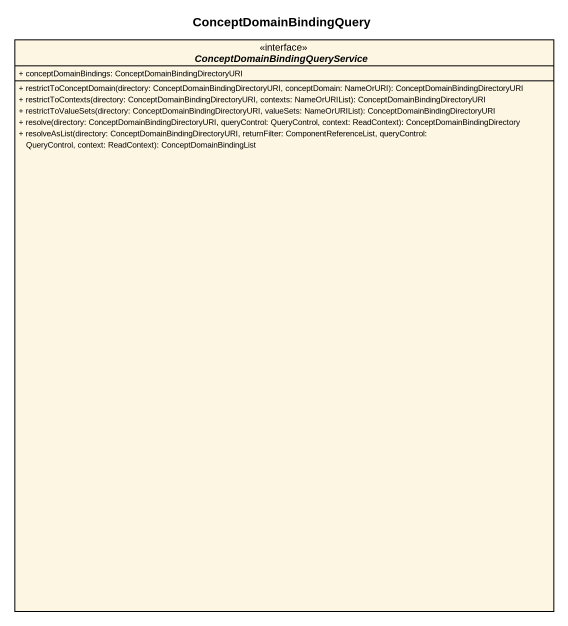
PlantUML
@startuml
title ConceptDomainBindingQuery
hide circle
hide empty members
skinparam classAttributeIconSize 0
interface "ConceptDomainBindingQueryService" as ConceptDomainBindingQuerySer <<interface>> {
  + conceptDomainBindings: ConceptDomainBindingDirectoryURI
  + restrictToConceptDomain(directory: ConceptDomainBindingDirectoryURI, conceptDomain: NameOrURI): ConceptDomainBindingDirectoryURI
  + restrictToContexts(directory: ConceptDomainBindingDirectoryURI, contexts: NameOrURIList): ConceptDomainBindingDirectoryURI
  + restrictToValueSets(directory: ConceptDomainBindingDirectoryURI, valueSets: NameOrURIList): ConceptDomainBindingDirectoryURI
  + resolve(directory: ConceptDomainBindingDirectoryURI, queryControl: QueryControl, context: ReadContext): ConceptDomainBindingDirectory
  + resolveAsList(directory: ConceptDomainBindingDirectoryURI, returnFilter: ComponentReferenceList, queryControl: QueryControl, context: ReadContext): ConceptDomainBindingList
}
@enduml
